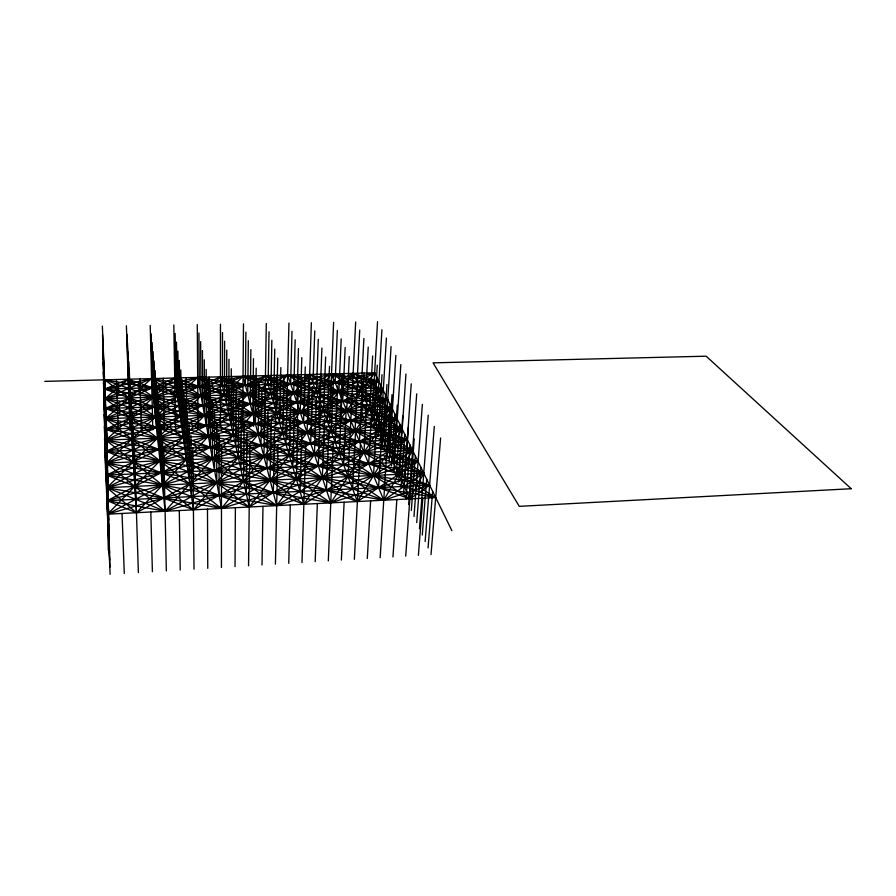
<?xml version="1.0" encoding="UTF-8"?>
<svg xmlns="http://www.w3.org/2000/svg" width="896" height="896" viewBox="0 0 896 896"><rect width="100%" height="100%" fill="white"/><g stroke="black" fill="none" stroke-linecap="round" stroke-linejoin="round"><path stroke-width="1.34" d="M220.45 427.47L220.472 324.218M221.435 567.482L221.502 446.555M222.454 385.818L222.499 332.562M224.504 395.102L224.594 341.186M226.621 404.69L226.755 350.078M228.805 414.579L228.984 359.274M231.056 424.805L231.291 368.771M231.56 427.078L231.784 376.522M233.397 435.366L233.677 378.605M235.032 566.642L235.379 507.718M235.805 446.286L236.141 388.774M238.302 457.587L238.706 399.302M240.878 469.291L241.349 410.211M242.626 426.675L243.488 323.848M243.555 481.41L244.093 421.523M245.37 385.179L245.874 332.147M246.333 493.976L246.949 433.261M247.778 394.419L248.326 340.726M250.253 403.95L250.858 349.574M248.55 565.813L249.906 445.446M252.806 413.784L253.478 358.714M253.635 426.294L254.274 375.939M255.45 423.942L256.189 368.166M258.182 434.448L258.989 377.933M261.005 445.301L261.878 388.035M262.013 564.984L262.987 506.318M263.917 456.534L264.88 398.507M264.611 425.902L266.314 323.478M268.106 384.552L269.035 331.733M266.941 468.16L267.982 409.349M270.85 393.736L271.846 340.267M270.066 480.2L271.208 420.582M273.683 403.211L274.747 349.07M273.314 492.677L274.546 432.242M275.531 425.51L276.573 375.357M276.595 413L277.749 358.165M275.408 564.155L278.006 444.349M279.619 423.102L280.851 367.55M282.733 433.541L284.054 377.272M285.958 444.326L288.938 323.109M290.64 383.925L291.995 331.33M289.296 455.482L290.797 397.723M288.725 563.338L290.304 504.941M293.72 393.064L295.165 339.808M292.746 467.04L294.358 408.498M296.901 402.494L298.435 348.566M297.248 424.749L298.682 374.774M296.318 479.002L298.043 419.664M300.182 412.216L301.806 357.616M300.026 491.4L301.862 431.245M303.565 422.262L305.29 366.957M301.986 562.52L305.827 443.262M307.07 432.634L308.885 376.611M308.045 424.357L311.371 322.739M310.688 443.363L312.614 386.602M312.984 383.309L314.765 330.926M316.4 392.392L318.282 339.36M314.429 454.451L316.467 396.939M318.786 423.976L320.611 374.203M319.917 401.766L321.899 348.074M318.304 465.931L320.466 407.646M315.179 561.702L317.352 503.574M323.557 411.443L325.64 357.067M322.314 477.814L324.598 418.746M327.309 421.434L329.504 366.363M326.458 490.123L328.888 430.248M329.493 423.595L333.614 322.381M331.184 431.738L333.491 375.962M335.138 382.693L337.344 330.523M328.306 560.896L333.346 442.187M335.182 442.4L337.624 385.896M338.878 391.731L341.186 338.923M340.155 423.226L342.362 373.643M339.326 453.421L341.891 396.166M342.742 401.061L345.162 347.581M343.605 464.834L346.315 406.806M346.718 410.67L349.261 356.53M341.365 560.09L344.12 502.219M348.04 476.638L355.667 322.022M357.112 382.088L359.722 330.12M355.074 430.853L357.862 375.323M352.643 488.869L355.656 429.262M361.178 391.082L363.899 338.475M359.453 441.459L362.387 385.19M361.346 422.475L363.933 373.083M354.357 559.294L360.584 441.123M365.366 400.355L368.222 347.099M363.989 452.413L367.069 395.405M369.678 409.92L372.669 355.992M368.682 463.736L371.918 405.978M371.874 422.094L377.541 321.664M374.136 419.787L377.272 365.187M373.923 426.686L376.768 377.115M367.293 558.499L370.619 500.875M373.531 475.474L381.92 329.728M378.112 436.072L381.08 385.918M378.75 429.979L382.021 374.685M380.251 440.866L386.422 338.038M378.56 487.626L382.144 428.288M382.424 445.738L385.515 395.002M383.499 440.518L386.926 384.496M384.63 450.688L391.07 346.618M380.162 557.704L387.531 440.07M386.882 455.706L390.096 404.365M388.416 451.405L392.011 394.654M389.155 460.802L395.875 355.466M391.462 465.976L394.822 414.03M393.501 462.661L397.264 405.16M393.814 471.24L400.826 364.605M396.189 476.582L399.706 424.01M392.963 556.92L396.85 499.554M398.765 474.32L402.718 416.046M398.619 482.003L405.944 374.046M401.072 487.525L404.746 434.302M403.581 493.125L411.242 383.813M404.219 486.382L408.363 427.325M406.123 498.814L409.954 444.954M408.699 504.605L416.707 393.904M405.709 556.136L414.21 439.029M411.331 510.485L415.341 455.952M413.997 516.477L422.374 404.354M416.718 522.558L420.907 467.331M419.474 528.741L428.243 415.173M418.387 555.352L422.822 498.232M422.285 535.035L426.675 479.114M425.141 541.43L434.325 426.373M428.053 547.949L432.645 491.322M431.01 554.579L440.619 437.998M409.864 498.893L423.763 473.178L265.44 375.648L106.165 451.349L249.211 507.013L397.253 418.981L265.44 375.648L136.461 512.714L107.229 500.674L353.17 373.363L378.907 381.483L136.461 512.714L106.949 487.659L220.461 376.813L407.333 439.578L303.856 504.246L105.683 429.195L220.461 376.813L409.864 498.893L429.632 485.162L128.184 379.221L104.821 389.077L409.864 498.893L353.17 373.363L249.211 507.013L105.022 398.619L128.184 379.221L303.856 504.246L383.275 390.432L353.17 373.363M383.768 500.214L412.619 450.408L287.65 375.066L105.459 418.667L221.469 508.413L412.619 450.408L197.691 377.406L105.022 398.619L383.768 500.214L429.632 485.162L105.683 429.195L331.509 373.923L378.907 381.483L106.165 451.349L383.768 500.214L423.763 473.178L151.547 378.605L104.821 389.077L407.333 439.578L165.088 511.269L107.229 500.674L397.253 418.981L151.547 378.605L105.022 398.619L412.619 450.408L330.77 502.891L106.411 463.019L197.691 377.406L392.448 409.158L330.77 502.891L105.459 418.667L151.547 378.605L330.77 502.891L423.763 473.178L105.459 418.667L197.691 377.406L383.768 500.214L331.509 373.923L106.949 487.659L165.088 511.269L383.275 390.432L331.509 373.923L221.469 508.413L106.949 487.659L392.448 409.158L331.509 373.923M357.403 501.547L402.203 429.117L309.669 374.494L106.68 475.115L193.424 509.835L387.789 399.65L309.669 374.494L193.424 509.835L105.918 440.082L174.72 378.011L418.096 461.597L357.403 501.547L105.235 408.475L174.72 378.011L357.403 501.547L309.669 374.494M108.304 550.323L104.619 379.826L276.674 505.624L402.203 429.117L243.051 376.23L105.918 440.082L276.674 505.624L418.096 461.597L105.235 408.475L243.051 376.23L387.789 399.65L106.68 475.115L276.674 505.624L374.662 372.803L451.898 530.69M165.088 511.269L287.65 375.066L383.275 390.432L106.411 463.019L165.088 511.269L151.547 378.605M243.051 376.23L107.52 514.181L435.702 497.582L243.051 376.23L276.674 505.624M221.469 508.413L392.448 409.158L287.65 375.066L106.411 463.019L221.469 508.413L197.691 377.406M374.662 372.803L107.52 514.181L402.203 429.117L104.619 379.826L435.702 497.582L105.918 440.082L374.662 372.803L44.8 381.382M107.229 500.674L429.632 485.162M106.949 487.659L423.763 473.178M106.68 475.115L418.096 461.597M106.411 463.019L412.619 450.408M106.165 451.349L407.333 439.578M105.918 440.082L402.203 429.117M105.683 429.195L397.253 418.981M105.459 418.667L392.448 409.158M105.235 408.475L387.789 399.65M105.022 398.619L383.275 390.432M104.821 389.077L378.907 381.483M287.65 375.066L330.77 502.891M265.44 375.648L303.856 504.246M220.461 376.813L249.211 507.013M174.72 378.011L193.424 509.835M128.184 379.221L136.461 512.714M102.357 326.133L106.915 436.397M102.525 334.701L107.15 446.421M102.693 343.549L107.386 456.77M102.872 352.688L107.632 467.443M103.051 362.141L107.89 478.475M103.242 371.918L108.024 484.12M103.443 382.043L108.293 495.712M106.042 445.67L108.427 501.648M103.645 392.526L108.718 513.845M103.858 403.39L108.864 520.094M104.082 414.658L109.155 532.93M106.814 481.331L109.312 539.526M104.306 426.35L109.626 553.067M104.541 438.491L109.782 560.022M107.374 507.36L109.95 567.112M104.787 451.102L110.118 574.336M122.024 513.442L124.286 573.462M116.424 379.523L118.384 431.088M126.392 325.741L129.909 430.674M134.445 449.949L138.376 572.589M133.627 437.416L135.621 499.307M132.843 425.365L134.826 486.382M132.093 413.75L134.053 473.928M131.365 402.55L133.314 461.91M130.67 391.754L132.586 450.318M129.998 381.338L131.902 439.118M129.338 371.28L131.23 428.299M128.71 361.558L130.581 417.838M128.106 352.162L129.954 407.714M127.512 343.067L129.349 397.902M126.941 334.264L128.755 388.416M139.899 378.907L141.4 430.27M150.808 511.986L152.398 571.726M155.187 370.642L156.531 427.414M154.134 360.976L155.467 417.01M153.104 351.635L154.448 406.941M152.107 342.586L153.451 397.197M151.155 333.838L152.488 387.755M150.214 325.36L152.835 429.867M161.09 424.39L162.422 485.117M159.824 412.854L161.157 472.752M158.603 401.733L159.936 460.813M157.427 391.003L158.76 449.299M156.285 380.643L157.629 438.166M163.162 378.302L164.226 429.464M163.778 448.806L166.342 570.875M162.411 436.363L163.733 497.952M177.878 351.109L178.718 406.179M179.29 510.552L180.219 570.013M176.49 342.115L177.341 396.491M175.146 333.413L176.008 387.106M173.835 324.968L175.56 429.061M182.336 379.96L183.12 437.226M180.802 370.014L181.608 426.53M179.312 360.405L180.141 416.192M187.275 411.958L187.992 471.587M186.222 377.709L186.861 428.658M185.573 400.915L186.312 459.726M183.926 390.253L184.688 448.28M192.786 447.675L194.029 569.162M190.882 435.322L191.554 496.619M189.045 423.427L189.739 483.874M200.648 341.645L201.029 395.797M198.923 332.987L199.326 386.456M197.254 324.598L198.106 428.254M204.266 359.834L204.579 415.386M202.429 350.594L202.776 405.429M210.157 389.502L210.37 447.283M209.104 377.115L209.306 427.862M208.13 379.277L208.376 436.285M207.48 509.13L207.76 568.322M206.158 369.387L206.45 425.667M214.446 411.085L214.57 470.434M212.262 400.098L212.43 458.651M219.061 434.28L219.083 495.286M216.709 422.464L216.787 482.642M851.2 488.723L519.277 506.352L433.07 362.846L706.149 356.194L851.2 488.723"/></g></svg>
